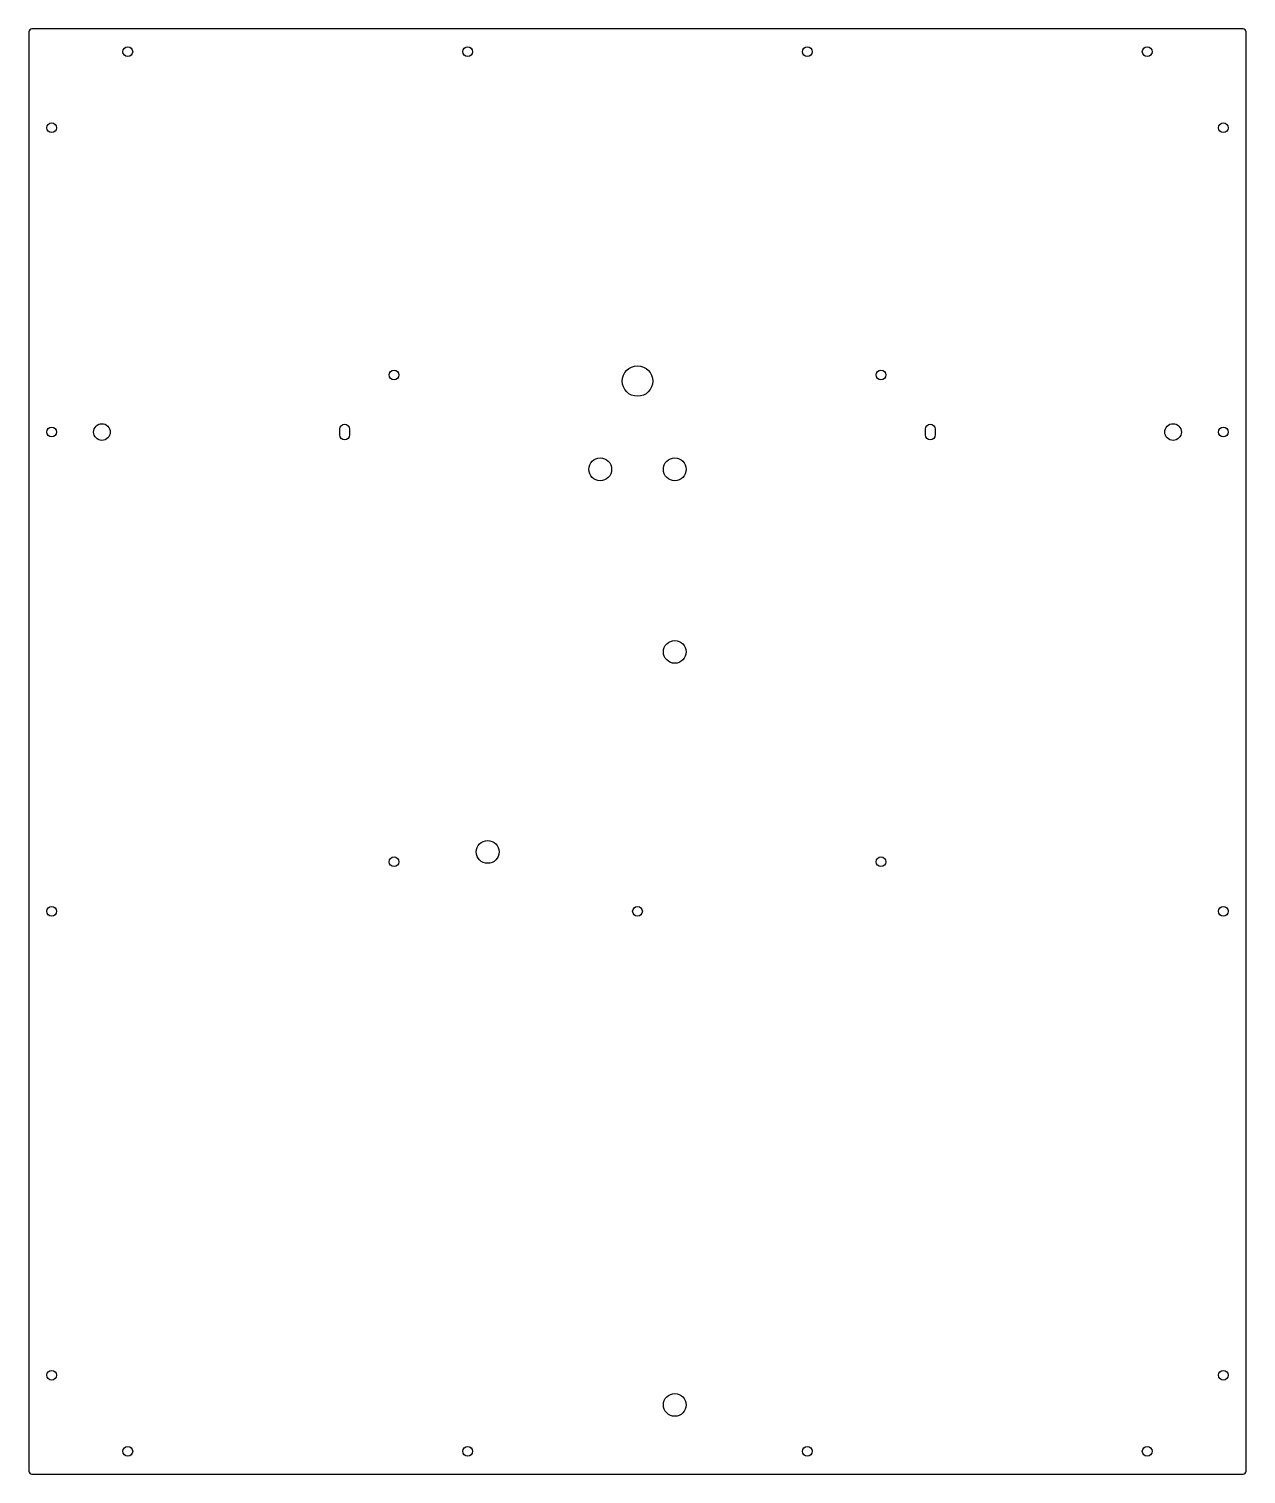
# Model space of a CAD drawing. Header units: millimetres. Extents: x -400 to 400, y -475 to 475.
import ezdxf

# ---------------------------------------------------------------- set-up
doc = ezdxf.new("R2010")
doc.units = ezdxf.units.MM
doc.layers.get('0').update_dxf_attribs({"linetype": 'CONTINUOUS'})

msp = doc.modelspace()

# ---------------------------------------------------------------- linework, layer by layer
for points in [[(398, -475, 0.414214), (400, -473), (400, 473, 0.414214), (398, 475), (-398, 475, 0.414214), (-400, 473), (-400, -473, 0.414214), (-398, -475)], [(-189.3, 211.91), (-189.3, 208.09, -1), (-195.7, 208.09), (-195.7, 211.91, -1)], [(189.3, 208.09), (189.3, 211.91, -1), (195.7, 211.91), (195.7, 208.09, -1)]]:
    msp.add_lwpolyline(points, format="xyb", close=True)
for centre, radius in [((-335, 460), 3.2), ((-111.67, 460), 3.2), ((111.67, 460), 3.2), ((335, 460), 3.2), ((-385, 410), 3.2), ((385, 410), 3.2), ((-160, 247.5), 3.2), ((0, 243.5), 10), ((160, 247.5), 3.2), ((-385, 210), 3.2), ((-352, 210), 5.5), ((352, 210), 5.5), ((385, 210), 3.2), ((-24.5, 185.5), 7.5), ((24.5, 185.5), 7.5), ((24.5, 65.5), 7.5), ((-98.5, -66), 7.5), ((-160, -72.5), 3.2), ((160, -72.5), 3.2), ((-385, -105), 3.2), ((0, -105), 3.2), ((385, -105), 3.2), ((-385, -410), 3.2), ((385, -410), 3.2), ((24.5, -429.5), 7.5), ((-335, -460), 3.2), ((-111.67, -460), 3.2), ((111.67, -460), 3.2), ((335, -460), 3.2)]:
    msp.add_circle(centre, radius)

doc.saveas('drawing.dxf')
